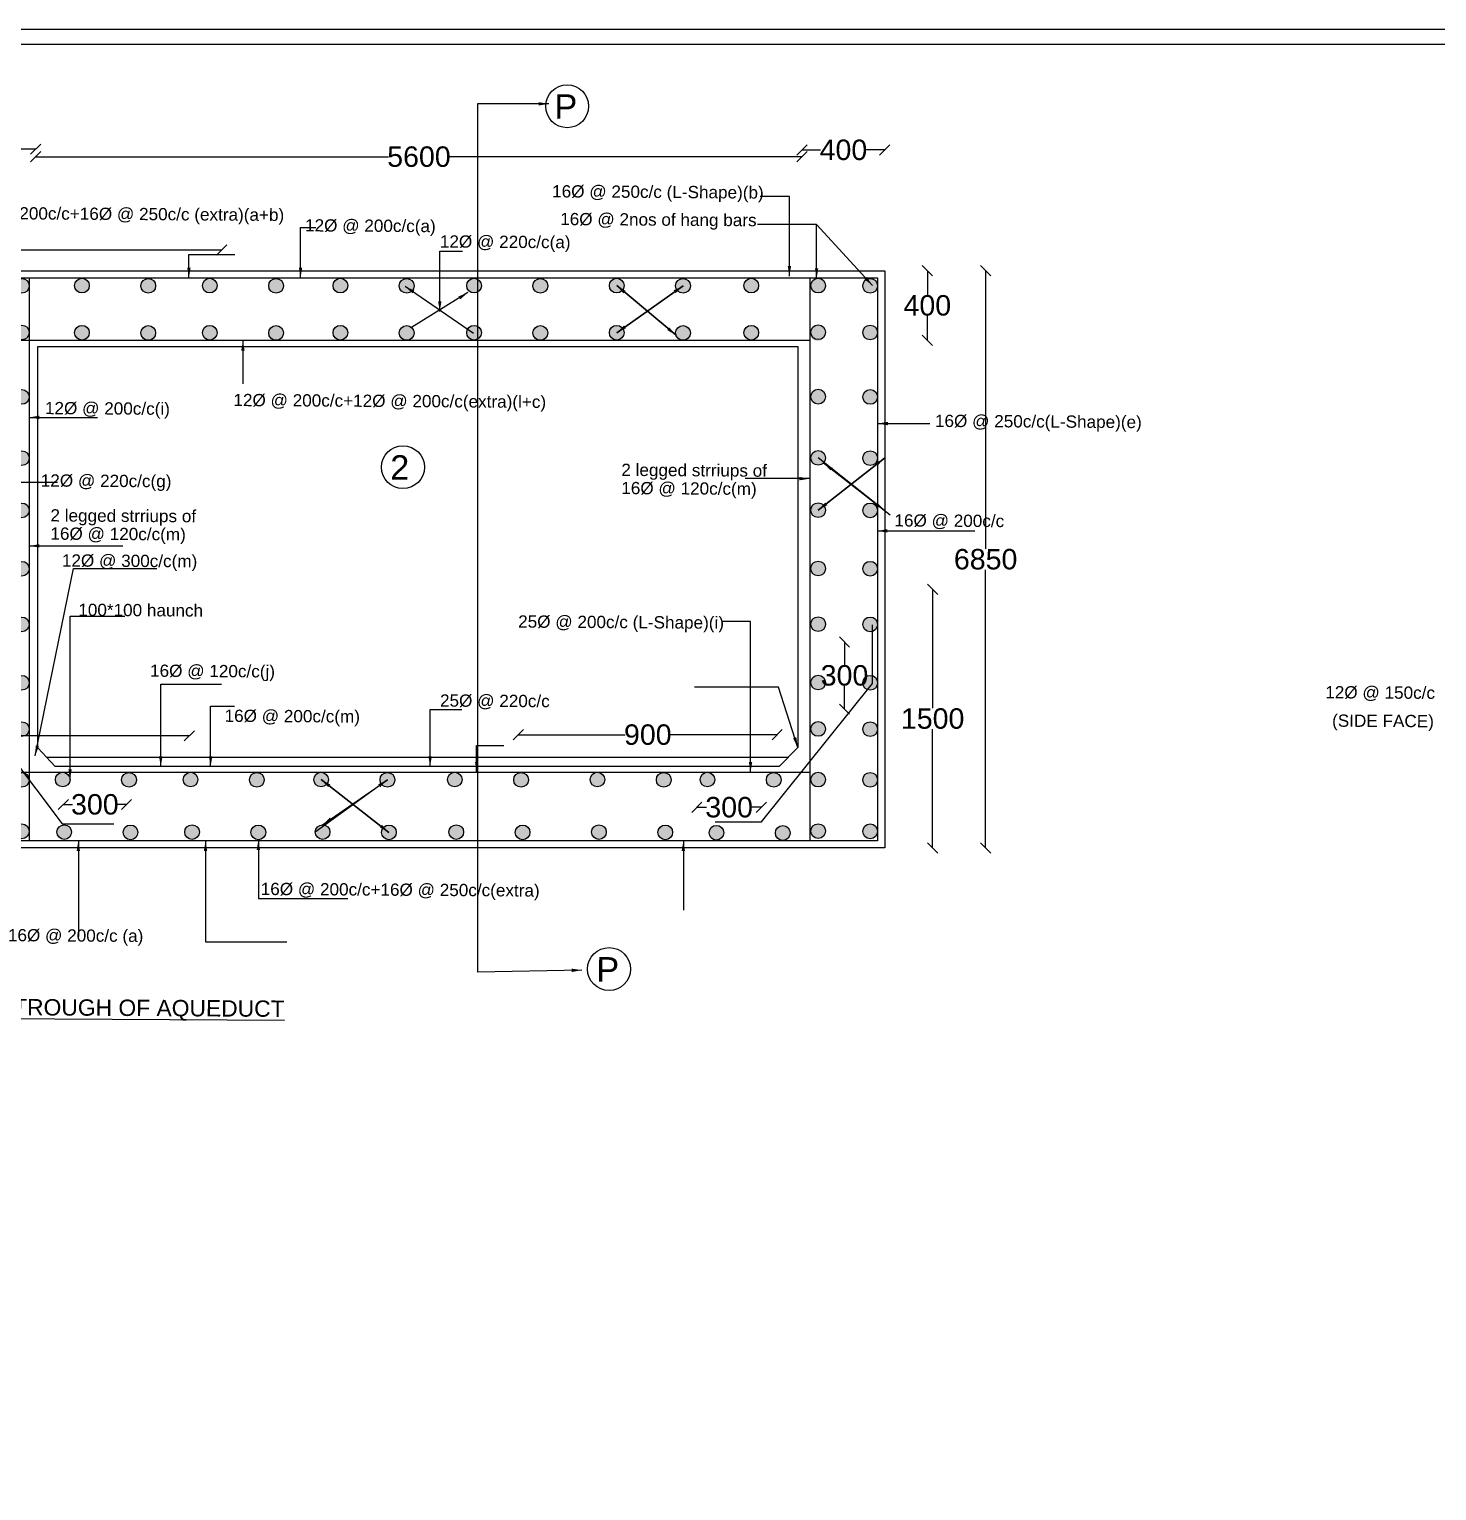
# Model space of a CAD drawing. Header units: millimetres. Extents: x 5124 to 3035737, y 2311 to 46090201.
# Drawn here: x 3010935 to 3021268, y 46079469 to 46090201 of the extents above; entities that cross this region are included whole.
import ezdxf

# ---------------------------------------------------------------- set-up
doc = ezdxf.new("R2010")
doc.units = ezdxf.units.MM
doc.header["$MEASUREMENT"] = 0
doc.layers.add('DIMENSION', color=7, linetype='Continuous')
doc.layers.add('DRAWING', color=7, linetype='Continuous')
doc.styles.get("Standard").update_dxf_attribs({"font": 'arial.ttf'})
doc.dimstyles.get("Standard").update_dxf_attribs({"dimtxt": 150, "dimasz": 75, "dimexe": 0.18, "dimexo": 0.0625, "dimgap": 0.09, "dimtad": 0, "dimtih": 1, "dimtoh": 1, "dimdec": 0, "dimzin": 0, "dimdsep": 46, "dimtxsty": 'Standard', "dimblk": 'OBLIQUE', "dimcen": 0.09, "dimse1": 1, "dimse2": 1, "dimadec": 0, "dimazin": 0, "dimtfac": 1, "dimtdec": 0, "dimtofl": 0, "dimtmove": 0, "dimatfit": 3, "dimfxl": 1, "dimtolj": 1, "dimtzin": 0, "dimarcsym": 0})

# ---------------------------------------------------------------- blocks, each defined once
blk = doc.blocks.new('_Oblique')
at = {"color": 0, "linetype": 'ByBlock', "lineweight": -2}
blk.add_line((-0.5, -0.5), (0.5, 0.5), dxfattribs=at)
blk = doc.blocks.new('*D24')
at = {"layer": 'Defpoints', "color": 0, "transparency": 16777216}
for p in [(3010332, 46089335), (3010983, 46089321), (3010983, 46089321)]:
    blk.add_point(p, dxfattribs=at)
at = {"layer": 'DIMENSION', "color": 0, "lineweight": -2, "transparency": 16777216}
for p, q in [((3010332, 46089321), (3010489, 46089321)), ((3010983, 46089321), (3010826, 46089321))]:
    blk.add_line(p, q, dxfattribs=at)
at = {"layer": 'DIMENSION', "color": 0, "lineweight": -2, "transparency": 16777216, "xscale": 75, "yscale": 75, "zscale": 75, "rotation": 180}
blk.add_blockref('_Oblique', (3010332, 46089321), dxfattribs=at)
at = {"layer": 'DIMENSION', "color": 0, "lineweight": -2, "transparency": 16777216, "xscale": 75, "yscale": 75, "zscale": 75}
blk.add_blockref('_Oblique', (3010983, 46089321), dxfattribs=at)
at = {"layer": 'DIMENSION', "color": 0, "transparency": 16777216, "insert": (3010658, 46089321), "char_height": 150, "attachment_point": 5}
blk.add_mtext('\\A1;400', dxfattribs=at)
blk = doc.blocks.new('*D25')
at = {"layer": 'Defpoints', "color": 0, "transparency": 16777216}
for p in [(3010983, 46089321), (3016608, 46089265), (3016608, 46089265)]:
    blk.add_point(p, dxfattribs=at)
at = {"layer": 'DIMENSION', "color": 0, "lineweight": -2, "transparency": 16777216}
for p, q in [((3010983, 46089265), (3013572, 46089265)), ((3016608, 46089265), (3014019, 46089265))]:
    blk.add_line(p, q, dxfattribs=at)
at = {"layer": 'DIMENSION', "color": 0, "lineweight": -2, "transparency": 16777216, "xscale": 75, "yscale": 75, "zscale": 75, "rotation": 180}
blk.add_blockref('_Oblique', (3010983, 46089265), dxfattribs=at)
at = {"layer": 'DIMENSION', "color": 0, "lineweight": -2, "transparency": 16777216, "xscale": 75, "yscale": 75, "zscale": 75}
blk.add_blockref('_Oblique', (3016608, 46089265), dxfattribs=at)
at = {"layer": 'DIMENSION', "color": 0, "transparency": 16777216, "insert": (3013796, 46089265), "char_height": 150, "attachment_point": 5}
blk.add_mtext('\\A1;5600', dxfattribs=at)
blk = doc.blocks.new('*D26')
at = {"layer": 'Defpoints', "color": 0, "transparency": 16777216}
for p in [(3017215, 46089315), (3016608, 46089265), (3017215, 46088428)]:
    blk.add_point(p, dxfattribs=at)
at = {"layer": 'DIMENSION', "color": 0, "lineweight": -2, "transparency": 16777216}
for p, q in [((3016608, 46089315), (3016743, 46089315)), ((3017215, 46089315), (3017080, 46089315))]:
    blk.add_line(p, q, dxfattribs=at)
at = {"layer": 'DIMENSION', "color": 0, "lineweight": -2, "transparency": 16777216, "xscale": 75, "yscale": 75, "zscale": 75, "rotation": 180}
blk.add_blockref('_Oblique', (3016608, 46089315), dxfattribs=at)
at = {"layer": 'DIMENSION', "color": 0, "lineweight": -2, "transparency": 16777216, "xscale": 75, "yscale": 75, "zscale": 75}
blk.add_blockref('_Oblique', (3017215, 46089315), dxfattribs=at)
at = {"layer": 'DIMENSION', "color": 0, "transparency": 16777216, "insert": (3016912, 46089315), "char_height": 150, "attachment_point": 5}
blk.add_mtext('\\A1;400', dxfattribs=at)
blk = doc.blocks.new('*D27')
at = {"layer": 'Defpoints', "color": 0, "transparency": 16777216}
for p in [(3017215, 46088428), (3017407, 46087917), (3017528, 46087917)]:
    blk.add_point(p, dxfattribs=at)
at = {"layer": 'DIMENSION', "color": 0, "lineweight": -2, "transparency": 16777216}
for p, q in [((3017528, 46088428), (3017528, 46088249)), ((3017528, 46087917), (3017528, 46088096))]:
    blk.add_line(p, q, dxfattribs=at)
at = {"layer": 'DIMENSION', "color": 0, "lineweight": -2, "transparency": 16777216, "xscale": 75, "yscale": 75, "zscale": 75}
for p, rotation in [((3017528, 46088428), 90), ((3017528, 46087917), 270)]:
    blk.add_blockref('_Oblique', p, dxfattribs=dict(at, rotation=rotation))
at = {"layer": 'DIMENSION', "color": 0, "transparency": 16777216, "insert": (3017528, 46088173), "char_height": 150, "attachment_point": 5}
blk.add_mtext('\\A1;400', dxfattribs=at)
blk = doc.blocks.new('*D28')
at = {"layer": 'Defpoints', "color": 0, "transparency": 16777216}
for p in [(3017215, 46088428), (3017215, 46084190), (3017956, 46084190)]:
    blk.add_point(p, dxfattribs=at)
at = {"layer": 'DIMENSION', "color": 0, "lineweight": -2, "transparency": 16777216}
for p, q in [((3017956, 46088428), (3017956, 46086386)), ((3017956, 46084190), (3017956, 46086232))]:
    blk.add_line(p, q, dxfattribs=at)
at = {"layer": 'DIMENSION', "color": 0, "lineweight": -2, "transparency": 16777216, "xscale": 75, "yscale": 75, "zscale": 75}
for p, rotation in [((3017956, 46088428), 90), ((3017956, 46084190), 270)]:
    blk.add_blockref('_Oblique', p, dxfattribs=dict(at, rotation=rotation))
at = {"layer": 'DIMENSION', "color": 0, "transparency": 16777216, "insert": (3017956, 46086309), "char_height": 150, "attachment_point": 5}
blk.add_mtext('\\A1;6850', dxfattribs=at)
blk = doc.blocks.new('*D29')
at = {"layer": 'Defpoints', "color": 0, "transparency": 16777216}
for p in [(3017399, 46086088), (3017396, 46084190), (3017567, 46084190)]:
    blk.add_point(p, dxfattribs=at)
at = {"layer": 'DIMENSION', "color": 0, "lineweight": -2, "transparency": 16777216}
for p, q in [((3017567, 46086088), (3017567, 46085216)), ((3017567, 46084190), (3017567, 46085062))]:
    blk.add_line(p, q, dxfattribs=at)
at = {"layer": 'DIMENSION', "color": 0, "lineweight": -2, "transparency": 16777216, "xscale": 75, "yscale": 75, "zscale": 75}
for p, rotation in [((3017567, 46086088), 90), ((3017567, 46084190), 270)]:
    blk.add_blockref('_Oblique', p, dxfattribs=dict(at, rotation=rotation))
at = {"layer": 'DIMENSION', "color": 0, "transparency": 16777216, "insert": (3017567, 46085139), "char_height": 150, "attachment_point": 5}
blk.add_mtext('\\A1;1500', dxfattribs=at)
blk = doc.blocks.new('*D30')
at = {"layer": 'Defpoints', "color": 0, "transparency": 16777216}
for p in [(3008732, 46088653), (3012348, 46088600), (3012348, 46088580)]:
    blk.add_point(p, dxfattribs=at)
at = {"layer": 'DIMENSION', "color": 0, "lineweight": -2, "transparency": 16777216}
for p, q in [((3008732, 46088580), (3010315, 46088580)), ((3012348, 46088580), (3010766, 46088580))]:
    blk.add_line(p, q, dxfattribs=at)
at = {"layer": 'DIMENSION', "color": 0, "lineweight": -2, "transparency": 16777216, "xscale": 75, "yscale": 75, "zscale": 75, "rotation": 180}
blk.add_blockref('_Oblique', (3008732, 46088580), dxfattribs=at)
at = {"layer": 'DIMENSION', "color": 0, "lineweight": -2, "transparency": 16777216, "xscale": 75, "yscale": 75, "zscale": 75}
blk.add_blockref('_Oblique', (3012348, 46088580), dxfattribs=at)
at = {"layer": 'DIMENSION', "color": 0, "transparency": 16777216, "insert": (3010540, 46088580), "char_height": 150, "attachment_point": 5}
blk.add_mtext('\\A1;2800', dxfattribs=at)
blk = doc.blocks.new('*D32')
at = {"layer": 'Defpoints', "color": 0, "transparency": 16777216}
for p in [(3016857, 46085702), (3016835, 46085209), (3016920, 46085209)]:
    blk.add_point(p, dxfattribs=at)
at = {"layer": 'DIMENSION', "color": 0, "lineweight": -2, "transparency": 16777216}
for p, q in [((3016920, 46085702), (3016920, 46085533)), ((3016920, 46085209), (3016920, 46085379))]:
    blk.add_line(p, q, dxfattribs=at)
at = {"layer": 'DIMENSION', "color": 0, "lineweight": -2, "transparency": 16777216, "xscale": 75, "yscale": 75, "zscale": 75}
for p, rotation in [((3016920, 46085702), 90), ((3016920, 46085209), 270)]:
    blk.add_blockref('_Oblique', p, dxfattribs=dict(at, rotation=rotation))
at = {"layer": 'DIMENSION', "color": 0, "transparency": 16777216, "insert": (3016920, 46085456), "char_height": 150, "attachment_point": 5}
blk.add_mtext('\\A1;300', dxfattribs=at)
blk = doc.blocks.new('*D33')
at = {"layer": 'Defpoints', "color": 0, "transparency": 16777216}
for p in [(3014526, 46085023), (3014526, 46085021), (3016426, 46085005)]:
    blk.add_point(p, dxfattribs=at)
at = {"layer": 'DIMENSION', "color": 0, "lineweight": -2, "transparency": 16777216}
for p, q in [((3014526, 46085021), (3015311, 46085021)), ((3016426, 46085021), (3015642, 46085021))]:
    blk.add_line(p, q, dxfattribs=at)
at = {"layer": 'DIMENSION', "color": 0, "lineweight": -2, "transparency": 16777216, "xscale": 75, "yscale": 75, "zscale": 75, "rotation": 180}
blk.add_blockref('_Oblique', (3014526, 46085021), dxfattribs=at)
at = {"layer": 'DIMENSION', "color": 0, "lineweight": -2, "transparency": 16777216, "xscale": 75, "yscale": 75, "zscale": 75}
blk.add_blockref('_Oblique', (3016426, 46085021), dxfattribs=at)
at = {"layer": 'DIMENSION', "color": 0, "transparency": 16777216, "insert": (3015476, 46085021), "char_height": 150, "attachment_point": 5}
blk.add_mtext('\\A1;900', dxfattribs=at)
blk = doc.blocks.new('*D34')
at = {"layer": 'Defpoints', "color": 0, "transparency": 16777216}
for p in [(3015836, 46084488), (3015836, 46084381), (3016310, 46084381)]:
    blk.add_point(p, dxfattribs=at)
at = {"layer": 'DIMENSION', "color": 0, "lineweight": -2, "transparency": 16777216}
for p, q in [((3015836, 46084488), (3015908, 46084488)), ((3016310, 46084488), (3016239, 46084488))]:
    blk.add_line(p, q, dxfattribs=at)
at = {"layer": 'DIMENSION', "color": 0, "lineweight": -2, "transparency": 16777216, "xscale": 75, "yscale": 75, "zscale": 75, "rotation": 180}
blk.add_blockref('_Oblique', (3015836, 46084488), dxfattribs=at)
at = {"layer": 'DIMENSION', "color": 0, "lineweight": -2, "transparency": 16777216, "xscale": 75, "yscale": 75, "zscale": 75}
blk.add_blockref('_Oblique', (3016310, 46084488), dxfattribs=at)
at = {"layer": 'DIMENSION', "color": 0, "transparency": 16777216, "insert": (3016073, 46084488), "char_height": 150, "attachment_point": 5}
blk.add_mtext('\\A1;300', dxfattribs=at)
blk = doc.blocks.new('*D35')
at = {"layer": 'Defpoints', "color": 0, "transparency": 16777216}
for p in [(3011186, 46084512), (3011649, 46084509), (3011649, 46084509)]:
    blk.add_point(p, dxfattribs=at)
at = {"layer": 'DIMENSION', "color": 0, "lineweight": -2, "transparency": 16777216}
for p, q in [((3011186, 46084509), (3011252, 46084509)), ((3011649, 46084509), (3011583, 46084509))]:
    blk.add_line(p, q, dxfattribs=at)
at = {"layer": 'DIMENSION', "color": 0, "lineweight": -2, "transparency": 16777216, "xscale": 75, "yscale": 75, "zscale": 75, "rotation": 180}
blk.add_blockref('_Oblique', (3011186, 46084509), dxfattribs=at)
at = {"layer": 'DIMENSION', "color": 0, "lineweight": -2, "transparency": 16777216, "xscale": 75, "yscale": 75, "zscale": 75}
blk.add_blockref('_Oblique', (3011649, 46084509), dxfattribs=at)
at = {"layer": 'DIMENSION', "color": 0, "transparency": 16777216, "insert": (3011417, 46084509), "char_height": 150, "attachment_point": 5}
blk.add_mtext('\\A1;300', dxfattribs=at)
blk = doc.blocks.new('*D40')
at = {"layer": 'Defpoints', "color": 0, "transparency": 16777216}
for p in [(3012111, 46085013), (3009023, 46084857), (3012111, 46084856)]:
    blk.add_point(p, dxfattribs=at)
at = {"layer": 'DIMENSION', "color": 0, "lineweight": -2, "transparency": 16777216}
for p, q in [((3009023, 46085013), (3010342, 46085013)), ((3012111, 46085013), (3010792, 46085013))]:
    blk.add_line(p, q, dxfattribs=at)
at = {"layer": 'DIMENSION', "color": 0, "lineweight": -2, "transparency": 16777216, "xscale": 75, "yscale": 75, "zscale": 75, "rotation": 180}
blk.add_blockref('_Oblique', (3009023, 46085013), dxfattribs=at)
at = {"layer": 'DIMENSION', "color": 0, "lineweight": -2, "transparency": 16777216, "xscale": 75, "yscale": 75, "zscale": 75}
blk.add_blockref('_Oblique', (3012111, 46085013), dxfattribs=at)
at = {"layer": 'DIMENSION', "color": 0, "transparency": 16777216, "insert": (3010567, 46085013), "char_height": 150, "attachment_point": 5}
blk.add_mtext('\\A1;2800', dxfattribs=at)

msp = doc.modelspace()

# ---------------------------------------------------------------- hatches: boundary and pattern name
at = {"layer": 'DRAWING'}
h = msp.add_hatch(color=256, dxfattribs=at)
h.paths.add_polyline_path([(3010340.4, 46088319, 1), (3010448.2, 46088319, 1)])
h.paths.add_polyline_path([(3010935.3, 46088317.2, 1), (3010826.9, 46088317.2, 1)])
h = msp.add_hatch(color=256, dxfattribs=at)
h.paths.add_polyline_path([(3011268.3, 46088319, 1), (3011376.2, 46088319, 1)])
h.paths.add_polyline_path([(3011863.3, 46088317.2, 1), (3011754.9, 46088317.2, 1)])
h = msp.add_hatch(color=256, dxfattribs=at)
h.paths.add_polyline_path([(3012206.8, 46088319, 1), (3012314.7, 46088319, 1)])
h.paths.add_polyline_path([(3012801.8, 46088317.2, 1), (3012693.4, 46088317.2, 1)])
h = msp.add_hatch(color=256, dxfattribs=at)
h.paths.add_polyline_path([(3013165.4, 46088319, 1), (3013273.3, 46088319, 1)])
h.paths.add_polyline_path([(3013760.3, 46088317.2, 1), (3013652, 46088317.2, 1)])
h = msp.add_hatch(color=256, dxfattribs=at)
h.paths.add_polyline_path([(3014146.5, 46088319, 1), (3014254.4, 46088319, 1)])
h.paths.add_polyline_path([(3014741.4, 46088317.2, 1), (3014633.1, 46088317.2, 1)])
h = msp.add_hatch(color=256, dxfattribs=at)
h.paths.add_polyline_path([(3015193.9, 46088319, 1), (3015301.8, 46088319, 1)])
h.paths.add_polyline_path([(3015788.8, 46088317.2, 1), (3015680.5, 46088317.2, 1)])
h = msp.add_hatch(color=256, dxfattribs=at)
h.paths.add_polyline_path([(3016181.4, 46088319, 1), (3016289.3, 46088319, 1)])
h.paths.add_polyline_path([(3016776.4, 46088317.2, 1), (3016668, 46088317.2, 1)])
h = msp.add_hatch(color=256, dxfattribs=at)
h.paths.add_polyline_path([(3016672.7, 46088319, 1), (3016780.6, 46088319, 1)])
h.paths.add_polyline_path([(3017054.2, 46088317.2, 1), (3017162.5, 46088317.2, 1)])
h = msp.add_hatch(color=256, dxfattribs=at)
h.paths.add_polyline_path([(3010340.4, 46087976.4, 1), (3010448.2, 46087976.4, 1)])
h.paths.add_polyline_path([(3010935.3, 46087974.6, 1), (3010826.9, 46087974.6, 1)])
h = msp.add_hatch(color=256, dxfattribs=at)
h.paths.add_polyline_path([(3011268.3, 46087973.2, 1), (3011376.2, 46087973.2, 1)])
h.paths.add_polyline_path([(3011863.3, 46087971.3, 1), (3011754.9, 46087971.3, 1)])
h = msp.add_hatch(color=256, dxfattribs=at)
h.paths.add_polyline_path([(3012206.8, 46087973.2, 1), (3012314.7, 46087973.2, 1)])
h.paths.add_polyline_path([(3012801.8, 46087971.3, 1), (3012693.4, 46087971.3, 1)])
h = msp.add_hatch(color=256, dxfattribs=at)
h.paths.add_polyline_path([(3013165.4, 46087973.2, 1), (3013273.3, 46087973.2, 1)])
h.paths.add_polyline_path([(3013760.3, 46087971.3, 1), (3013652, 46087971.3, 1)])
h = msp.add_hatch(color=256, dxfattribs=at)
h.paths.add_polyline_path([(3014146.5, 46087973.2, 1), (3014254.4, 46087973.2, 1)])
h.paths.add_polyline_path([(3014741.4, 46087971.3, 1), (3014633.1, 46087971.3, 1)])
h = msp.add_hatch(color=256, dxfattribs=at)
h.paths.add_polyline_path([(3015193.9, 46087973.2, 1), (3015301.8, 46087973.2, 1)])
h.paths.add_polyline_path([(3015788.8, 46087971.3, 1), (3015680.5, 46087971.3, 1)])
h = msp.add_hatch(color=256, dxfattribs=at)
h.paths.add_polyline_path([(3016181.4, 46087968.7, 1), (3016289.3, 46087968.7, 1)])
h.paths.add_polyline_path([(3016776.4, 46087966.8, 1), (3016668, 46087966.8, 1)])
h = msp.add_hatch(color=256, dxfattribs=at)
h.paths.add_polyline_path([(3016672.7, 46087976.4, 1), (3016780.6, 46087976.4, 1)])
h.paths.add_polyline_path([(3017054.2, 46087974.6, 1), (3017162.5, 46087974.6, 1)])
h = msp.add_hatch(color=256, dxfattribs=at)
h.paths.add_polyline_path([(3010340.4, 46087503.4, 1), (3010448.2, 46087503.4, 1)])
h.paths.add_polyline_path([(3010935.3, 46087501.5, 1), (3010826.9, 46087501.5, 1)])
h = msp.add_hatch(color=256, dxfattribs=at)
h.paths.add_polyline_path([(3016672.7, 46087503.4, 1), (3016780.6, 46087503.4, 1)])
h.paths.add_polyline_path([(3017054.2, 46087501.5, 1), (3017162.5, 46087501.5, 1)])
h = msp.add_hatch(color=256, dxfattribs=at)
h.paths.add_polyline_path([(3010340.4, 46087053.9, 1), (3010448.2, 46087053.9, 1)])
h.paths.add_polyline_path([(3010935.3, 46087052, 1), (3010826.9, 46087052, 1)])
h = msp.add_hatch(color=256, dxfattribs=at)
h.paths.add_polyline_path([(3016672.7, 46087053.9, 1), (3016780.6, 46087053.9, 1)])
h.paths.add_polyline_path([(3017054.2, 46087052, 1), (3017162.5, 46087052, 1)])
h = msp.add_hatch(color=256, dxfattribs=at)
h.paths.add_polyline_path([(3010340.4, 46086669.9, 1), (3010448.2, 46086669.9, 1)])
h.paths.add_polyline_path([(3010935.3, 46086668.1, 1), (3010826.9, 46086668.1, 1)])
h = msp.add_hatch(color=256, dxfattribs=at)
h.paths.add_polyline_path([(3016672.7, 46086669.9, 1), (3016780.6, 46086669.9, 1)])
h.paths.add_polyline_path([(3017054.2, 46086668.1, 1), (3017162.5, 46086668.1, 1)])
h = msp.add_hatch(color=256, dxfattribs=at)
h.paths.add_polyline_path([(3010340.4, 46086241.5, 1), (3010448.2, 46086241.5, 1)])
h.paths.add_polyline_path([(3010935.3, 46086239.6, 1), (3010826.9, 46086239.6, 1)])
h = msp.add_hatch(color=256, dxfattribs=at)
h.paths.add_polyline_path([(3016672.7, 46086241.5, 1), (3016780.6, 46086241.5, 1)])
h.paths.add_polyline_path([(3017054.2, 46086239.6, 1), (3017162.5, 46086239.6, 1)])
h = msp.add_hatch(color=256, dxfattribs=at)
h.paths.add_polyline_path([(3010340.4, 46085833, 1), (3010448.2, 46085833, 1)])
h.paths.add_polyline_path([(3010935.3, 46085831.2, 1), (3010826.9, 46085831.2, 1)])
h = msp.add_hatch(color=256, dxfattribs=at)
h.paths.add_polyline_path([(3016672.7, 46085833, 1), (3016780.6, 46085833, 1)])
h.paths.add_polyline_path([(3017054.2, 46085831.2, 1), (3017162.5, 46085831.2, 1)])
h = msp.add_hatch(color=256, dxfattribs=at)
h.paths.add_polyline_path([(3010340.4, 46085404.2, 1), (3010448.2, 46085404.2, 1)])
h.paths.add_polyline_path([(3010935.3, 46085402.4, 1), (3010826.9, 46085402.4, 1)])
h = msp.add_hatch(color=256, dxfattribs=at)
h.paths.add_polyline_path([(3016672.7, 46085404.2, 1), (3016780.6, 46085404.2, 1)])
h.paths.add_polyline_path([(3017054.2, 46085402.4, 1), (3017162.5, 46085402.4, 1)])
h = msp.add_hatch(color=256, dxfattribs=at)
h.paths.add_polyline_path([(3010340.4, 46085063.8, 1), (3010448.2, 46085063.8, 1)])
h.paths.add_polyline_path([(3010935.3, 46085061.9, 1), (3010826.9, 46085061.9, 1)])
h = msp.add_hatch(color=256, dxfattribs=at)
h.paths.add_polyline_path([(3016672.7, 46085063.8, 1), (3016780.6, 46085063.8, 1)])
h.paths.add_polyline_path([(3017054.2, 46085061.9, 1), (3017162.5, 46085061.9, 1)])
h = msp.add_hatch(color=256, dxfattribs=at)
h.paths.add_polyline_path([(3010340.4, 46084691.6, 1), (3010448.2, 46084691.6, 1)])
h.paths.add_polyline_path([(3010935.3, 46084689.7, 1), (3010826.9, 46084689.7, 1)])
h = msp.add_hatch(color=256, dxfattribs=at)
h.paths.add_polyline_path([(3011127, 46084691.8, 1), (3011234.9, 46084691.8, 1)])
h.paths.add_polyline_path([(3011721.9, 46084689.9, 1), (3011613.6, 46084689.9, 1)])
h = msp.add_hatch(color=256, dxfattribs=at)
h.paths.add_polyline_path([(3012065.5, 46084691.8, 1), (3012173.4, 46084691.8, 1)])
h.paths.add_polyline_path([(3012660.4, 46084689.9, 1), (3012552.1, 46084689.9, 1)])
h = msp.add_hatch(color=256, dxfattribs=at)
h.paths.add_polyline_path([(3013024.1, 46084691.8, 1), (3013131.9, 46084691.8, 1)])
h.paths.add_polyline_path([(3013619, 46084689.9, 1), (3013510.7, 46084689.9, 1)])
h = msp.add_hatch(color=256, dxfattribs=at)
h.paths.add_polyline_path([(3014005.2, 46084691.8, 1), (3014113.1, 46084691.8, 1)])
h.paths.add_polyline_path([(3014600.1, 46084689.9, 1), (3014491.8, 46084689.9, 1)])
h = msp.add_hatch(color=256, dxfattribs=at)
h.paths.add_polyline_path([(3015052.6, 46084691.8, 1), (3015160.5, 46084691.8, 1)])
h.paths.add_polyline_path([(3015647.5, 46084689.9, 1), (3015539.2, 46084689.9, 1)])
h = msp.add_hatch(color=256, dxfattribs=at)
h.paths.add_polyline_path([(3015859.8, 46084691.8, 1), (3015967.7, 46084691.8, 1)])
h.paths.add_polyline_path([(3016454.8, 46084689.9, 1), (3016346.4, 46084689.9, 1)])
h = msp.add_hatch(color=256, dxfattribs=at)
h.paths.add_polyline_path([(3016672.7, 46084691.6, 1), (3016780.6, 46084691.6, 1)])
h.paths.add_polyline_path([(3017054.2, 46084689.7, 1), (3017162.5, 46084689.7, 1)])
h = msp.add_hatch(color=256, dxfattribs=at)
h.paths.add_polyline_path([(3010340.4, 46084313.3, 1), (3010448.2, 46084313.3, 1)])
h.paths.add_polyline_path([(3010935.3, 46084311.5, 1), (3010826.9, 46084311.5, 1)])
h = msp.add_hatch(color=256, dxfattribs=at)
h.paths.add_polyline_path([(3011137.9, 46084305.8, 1), (3011245.8, 46084305.8, 1)])
h.paths.add_polyline_path([(3011732.9, 46084303.9, 1), (3011624.5, 46084303.9, 1)])
h = msp.add_hatch(color=256, dxfattribs=at)
h.paths.add_polyline_path([(3012076.4, 46084305.8, 1), (3012184.3, 46084305.8, 1)])
h.paths.add_polyline_path([(3012671.4, 46084303.9, 1), (3012563, 46084303.9, 1)])
h = msp.add_hatch(color=256, dxfattribs=at)
h.paths.add_polyline_path([(3013035, 46084305.8, 1), (3013142.9, 46084305.8, 1)])
h.paths.add_polyline_path([(3013630, 46084303.9, 1), (3013521.6, 46084303.9, 1)])
h = msp.add_hatch(color=256, dxfattribs=at)
h.paths.add_polyline_path([(3014016.1, 46084305.8, 1), (3014124, 46084305.8, 1)])
h.paths.add_polyline_path([(3014611.1, 46084303.9, 1), (3014502.7, 46084303.9, 1)])
h = msp.add_hatch(color=256, dxfattribs=at)
h.paths.add_polyline_path([(3015063.5, 46084305.8, 1), (3015171.4, 46084305.8, 1)])
h.paths.add_polyline_path([(3015658.5, 46084303.9, 1), (3015550.1, 46084303.9, 1)])
h = msp.add_hatch(color=256, dxfattribs=at)
h.paths.add_polyline_path([(3015926.2, 46084301.3, 1), (3016034.1, 46084301.3, 1)])
h.paths.add_polyline_path([(3016521.1, 46084299.5, 1), (3016412.8, 46084299.5, 1)])
h = msp.add_hatch(color=256, dxfattribs=at)
h.paths.add_polyline_path([(3016672.7, 46084313.3, 1), (3016780.6, 46084313.3, 1)])
h.paths.add_polyline_path([(3017054.2, 46084311.5, 1), (3017162.5, 46084311.5, 1)])

# ---------------------------------------------------------------- linework, layer by layer
at = {"layer": 'DIMENSION'}
for centre in [(3014884.1, 46089635.7), (3013678.8, 46086985.7), (3015191.5, 46083300.3)]:
    msp.add_circle(centre, 157.7, dxfattribs=at)
at = {"layer": 'DRAWING'}
for points in [[(2999121.6, 46090201.5), (3035736.8, 46090201.5), (3035736.8, 46066188.8), (2999121.6, 46066188.8)], [(2999232.4, 46090090.7), (3035626.1, 46090090.7), (3035626.1, 46066299.6), (2999232.4, 46066299.6)], [(3003946.8, 46088428.2), (3017215.4, 46088428.2), (3017215.4, 46084189.9), (3003946.8, 46084189.9)], [(3003999.8, 46088375.3), (3017162.5, 46088375.3), (3017162.5, 46084242.9), (3003999.8, 46084242.9)]]:
    msp.add_lwpolyline(points, close=True, dxfattribs=at)
for points in [[(3010935.3, 46088375.3), (3010935.3, 46084242.9)], [(3016664.4, 46088375.3), (3016664.4, 46084242.9)], [(3016664.4, 46088375.3), (3016664.4, 46084242.9)], [(3016664.4, 46088375.3), (3016664.4, 46084242.9)], [(3017162.5, 46088375.3), (3017162.5, 46084242.9)], [(3010332.1, 46087917.1), (3016664.4, 46087917.1)], [(3010997.2, 46084924.3), (3010997.2, 46087871.3), (3016577.4, 46087871.3), (3016577.4, 46084927.9)], [(3010997.2, 46084924.3), (3010997.2, 46087871.3), (3016577.4, 46087871.3), (3016577.4, 46084927.9)], [(3010392.8, 46085831.2), (3010392.8, 46085405.3), (3011176, 46084367), (3011556.8, 46084367)], [(3015970.1, 46084381.1), (3016310.4, 46084381.1), (3017124.8, 46085396.4), (3017124.8, 46085826.8)], [(3010997.2, 46084924.3), (3011125.1, 46084786.7)], [(3016577.4, 46084927.9), (3016439.5, 46084786.7)], [(3011061.2, 46084855.5), (3016508.5, 46084857.3)], [(3010332.1, 46084745.7), (3016664.4, 46084745.7)], [(3016439.5, 46084786.7), (3011125.1, 46084786.7)]]:
    msp.add_lwpolyline(points, dxfattribs=at)
for centre, radius in [((3010881.1, 46088317.2), 54.2), ((3011322.3, 46088319), 53.9), ((3011809.1, 46088317.2), 54.2), ((3012260.8, 46088319), 53.9), ((3012747.6, 46088317.2), 54.2), ((3013219.3, 46088319), 53.9), ((3013706.2, 46088317.2), 54.2), ((3014200.4, 46088319), 53.9), ((3014687.3, 46088317.2), 54.2), ((3015247.8, 46088319), 53.9), ((3015734.7, 46088317.2), 54.2), ((3016235.4, 46088319), 53.9), ((3016726.6, 46088319), 53.9), ((3016726.6, 46088319), 53.9), ((3017108.3, 46088317.2), 54.2), ((3010881.1, 46087974.6), 54.2), ((3011322.3, 46087973.2), 53.9), ((3011809.1, 46087971.3), 54.2), ((3012260.8, 46087973.2), 53.9), ((3012747.6, 46087971.3), 54.2), ((3013219.3, 46087973.2), 53.9), ((3013706.2, 46087971.3), 54.2), ((3014200.4, 46087973.2), 53.9), ((3014687.3, 46087971.3), 54.2), ((3015247.8, 46087973.2), 53.9), ((3015734.7, 46087971.3), 54.2), ((3016235.4, 46087973.2), 53.9), ((3016726.6, 46087976.4), 53.9), ((3016726.6, 46087976.4), 53.9), ((3017108.3, 46087974.6), 54.2), ((3010881.1, 46087501.5), 54.2), ((3016726.6, 46087503.4), 53.9), ((3016726.6, 46087503.4), 53.9), ((3017108.3, 46087501.5), 54.2), ((3010881.1, 46087052), 54.2), ((3016726.6, 46087053.9), 53.9), ((3016726.6, 46087053.9), 53.9), ((3017108.3, 46087052), 54.2), ((3010881.1, 46086668.1), 54.2), ((3016726.6, 46086669.9), 53.9), ((3016726.6, 46086669.9), 53.9), ((3017108.3, 46086668.1), 54.2), ((3010881.1, 46086239.6), 54.2), ((3016726.6, 46086241.5), 53.9), ((3016726.6, 46086241.5), 53.9), ((3017108.3, 46086239.6), 54.2), ((3010881.1, 46085831.2), 54.2), ((3016726.6, 46085833), 53.9), ((3016726.6, 46085833), 53.9), ((3017108.3, 46085831.2), 54.2), ((3010881.1, 46085402.4), 54.2), ((3016726.6, 46085404.2), 53.9), ((3016726.6, 46085404.2), 53.9), ((3017108.3, 46085402.4), 54.2), ((3010881.1, 46085061.9), 54.2), ((3016726.6, 46085063.8), 53.9), ((3016726.6, 46085063.8), 53.9), ((3017108.3, 46085061.9), 54.2), ((3010881.1, 46084689.7), 54.2), ((3011180.9, 46084691.8), 53.9), ((3011667.8, 46084689.9), 54.2), ((3012119.4, 46084691.8), 53.9), ((3012606.2, 46084689.9), 54.2), ((3013078, 46084691.8), 53.9), ((3013564.8, 46084689.9), 54.2), ((3014059.1, 46084691.8), 53.9), ((3014545.9, 46084689.9), 54.2), ((3015106.5, 46084691.8), 53.9), ((3015593.3, 46084689.9), 54.2), ((3015913.8, 46084691.8), 53.9), ((3016400.6, 46084689.9), 54.2), ((3016726.6, 46084691.6), 53.9), ((3016726.6, 46084691.6), 53.9), ((3017108.3, 46084689.7), 54.2), ((3010881.1, 46084311.5), 54.2), ((3011191.9, 46084305.8), 53.9), ((3011678.7, 46084303.9), 54.2), ((3012130.4, 46084305.8), 53.9), ((3012617.2, 46084303.9), 54.2), ((3013088.9, 46084305.8), 53.9), ((3013575.8, 46084303.9), 54.2), ((3014070.1, 46084305.8), 53.9), ((3014556.9, 46084303.9), 54.2), ((3015117.5, 46084305.8), 53.9), ((3015604.3, 46084303.9), 54.2), ((3015980.1, 46084301.3), 53.9), ((3016467, 46084299.5), 54.2), ((3016726.6, 46084313.3), 53.9), ((3016726.6, 46084313.3), 53.9), ((3017108.3, 46084311.5), 54.2)]:
    msp.add_circle(centre, radius, dxfattribs=at)

# ---------------------------------------------------------------- texts
at = {"layer": 'DIMENSION'}
for s, height, p in [('P', 180, (3014790, 46089543.8)), ('16Ø @ 250c/c (L-Shape)(b) ', 90, (3014773.6, 46088966.9)), ('12Ø @ 200c/c+16Ø @ 250c/c (extra)(a+b)  ', 90, (3010427.3, 46088807.6)), ('12Ø @ 200c/c(a)  ', 90, (3012959.8, 46088716.9)), ('16Ø @ 2nos of hang bars', 90, (3014832.9, 46088763.2)), ('12Ø @ 220c/c(a)  ', 90, (3013949.5, 46088598.7)), ('12Ø @ 200c/c+12Ø @ 200c/c(extra)(l+c)', 90, (3012433.9, 46087434.3)), ('12Ø @ 200c/c(i)', 90, (3011050.5, 46087375.2)), ('16Ø @ 250c/c(L-Shape)(e)', 90, (3017583.8, 46087281.2)), ('2', 180, (3013584.7, 46086893.8)), ('2 legged strriups of ', 90, (3015281.5, 46086921.5)), ('12Ø @ 220c/c(g)', 90, (3011019.9, 46086843.5)), ('16Ø @ 120c/c(m)', 90, (3015281.2, 46086787.9)), ('2 legged strriups of ', 90, (3011090.8, 46086587.1)), ('16Ø @ 200c/c ', 90, (3017286.5, 46086550.4)), ('16Ø @ 120c/c(m)', 90, (3011090.5, 46086453.5)), ('12Ø @ 300c/c(m)', 90, (3011174.8, 46086256.1)), ('100*100 haunch', 90, (3011295.4, 46085893.6)), ('25Ø @ 200c/c (L-Shape)(i)', 90, (3014524.1, 46085807.8)), ('16Ø @ 120c/c(j)', 90, (3011822.1, 46085446.7)), ('12Ø @ 150c/c ', 90, (3020448.9, 46085288.7)), ('25Ø @ 220c/c ', 90, (3013950.4, 46085227.6)), ('16Ø @ 200c/c(m)', 90, (3012369.1, 46085115.9)), ('(SIDE FACE)', 90, (3020499, 46085080.1)), ('16Ø @ 200c/c+16Ø @ 250c/c(extra)', 90, (3012634.4, 46083844.5)), (' 16Ø @ 200c/c (a)', 90, (3010743.7, 46083505.2)), ('P', 180, (3015097.4, 46083208.4)), ('%%UREINFORCEMENT DETAILS FOR TROUGH OF AQUEDUCT', 120, (3008162.7, 46082976.9))]:
    msp.add_text(s, height=height, rotation=359.65712, dxfattribs=at).set_placement(p)

# ---------------------------------------------------------------- dimensions: what is measured, and where the dimension line sits
for base, p1, p2, text, picture, middle in [((3010983.5, 46089321.5), (3010332.1, 46089335.1), (3010983.5, 46089321.5), '400', '*D24', (3010657.8, 46089321.5)), ((3017215.4, 46089314.8), (3016607.7, 46089264.5), (3017215.4, 46088428.2), '400', '*D26', (3016911.6, 46089314.8)), ((3016607.8, 46089264.5), (3010983.5, 46089321.5), (3016607.8, 46089264.5), '5600', '*D25', (3013795.6, 46089264.5)), ((3012348.5, 46088579.8), (3008732.4, 46088653.4), (3012348.5, 46088599.9), '2800', '*D30', (3010540.4, 46088579.8)), ((3012111.2, 46085012.5), (3009022.8, 46084856.9), (3012111.2, 46084855.8), '2800', '*D40', (3010567, 46085012.5)), ((3014526.3, 46085021), (3016426.5, 46085004.6), (3014526.3, 46085023.2), '900', '*D33', (3015476.4, 46085021)), ((3011648.6, 46084508.8), (3011186, 46084511.6), (3011648.6, 46084508.8), '300', '*D35', (3011417.3, 46084508.8)), ((3015835.7, 46084487.6), (3016310.4, 46084381.1), (3015835.7, 46084381.1), '300', '*D34', (3016073, 46084487.6))]:
    dim = msp.add_linear_dim(base=base, p1=p1, p2=p2, text=text, dimstyle='Standard', dxfattribs=at)
    dim.commit()
    dim.dimension.update_dxf_attribs({"geometry": picture, "text_midpoint": middle})
for base, p1, p2, text, picture, middle in [((3017528.3, 46087917.1), (3017215.4, 46088428.2), (3017407.2, 46087917.1), '400', '*D27', (3017528.3, 46088172.7)), ((3017956.2, 46084189.9), (3017215.4, 46088428.2), (3017215.4, 46084189.9), '6850', '*D28', (3017956.2, 46086309.1)), ((3017566.6, 46084189.9), (3017399.2, 46086088.2), (3017395.7, 46084189.9), '1500', '*D29', (3017566.6, 46085139.1)), ((3016919.8, 46085209.4), (3016856.5, 46085702.4), (3016835.4, 46085209.4), '300', '*D32', (3016919.8, 46085455.9))]:
    dim = msp.add_linear_dim(base=base, p1=p1, p2=p2, angle=90, text=text, dimstyle='Standard', dxfattribs=at)
    dim.commit()
    dim.dimension.update_dxf_attribs({"geometry": picture, "text_midpoint": middle})

# ---------------------------------------------------------------- leaders
for points in [[(3014749, 46089653.8), (3014225.3, 46089653.8), (3014225.3, 46083277)], [(3016515.5, 46088387.5), (3016515.5, 46088974.4), (3016300.3, 46088974.4)], [(3012926.6, 46088375.3), (3012926.6, 46088745.4), (3013038.7, 46088745.4)], [(3016715.3, 46088371.2), (3016715.3, 46088766.7), (3016281.2, 46088766.7)], [(3017125.2, 46088319.2), (3016715.3, 46088766.7)], [(3013949, 46088129.1), (3013949, 46088572.9), (3014114.6, 46088572.9)], [(3013694.3, 46088313.8), (3014197.2, 46087970.5)], [(3014156.1, 46088267.7), (3013740.5, 46088011.5)], [(3017163, 46087305.9), (3017547.2, 46087305.9)], [(3010607.5, 46086875.5), (3011142.9, 46086875.5)], [(3017159.7, 46086517.8), (3017876, 46086517.8)], [(3013078, 46084691.8), (3013575.8, 46084303.9)], [(3013575.8, 46084303.9), (3013078, 46084691.8)], [(3013564.8, 46084689.9), (3013035, 46084305.8)], [(3013088.9, 46084359.7), (3013564.8, 46084689.9)], [(3014992.7, 46083292.4), (3014225.3, 46083277)]]:
    msp.add_leader(points, dimstyle='Standard', override={"dimgap": 0.09, "dimtad": 0}, dxfattribs=at)
at = {"layer": 'DRAWING'}
for points in [[(3012107.3, 46088375.3), (3012107.3, 46088546.5), (3012444.1, 46088546.5)], [(3015247.8, 46088319), (3015683.2, 46087954.4)], [(3015683.2, 46087954.4), (3015247.8, 46088319)], [(3015734.7, 46088317.2), (3015247.8, 46087973.2)], [(3015247.8, 46087973.2), (3015734.7, 46088317.2)], [(3012503.9, 46087917.1), (3012503.9, 46087598.6)], [(3010935.3, 46087351.3), (3011436.4, 46087351.3)], [(3017213.4, 46086668.1), (3016726.6, 46087053.9)], [(3017213.4, 46087052), (3016726.6, 46086669.9)], [(3016726.6, 46086669.9), (3017213.4, 46087052)], [(3016766.1, 46087017.1), (3017256.2, 46086634.7)], [(3016664.4, 46086901.4), (3016190.1, 46086901.4)], [(3010935.3, 46086407.5), (3011622.4, 46086407.5)], [(3010979.3, 46084865.8), (3011260.1, 46086240.7), (3011872.9, 46086240.7)], [(3011234.9, 46084691.8), (3011234.9, 46085891.7), (3011636.8, 46085891.7)], [(3016230, 46084745.7), (3016230, 46085852.4), (3016020.3, 46085852.4)], [(3011900.9, 46084786.7), (3011900.9, 46085391.9), (3012345.6, 46085391.9)], [(3016577.4, 46084927.9), (3016435, 46085369.3), (3015818.5, 46085369.3)], [(3012266.9, 46084786.7), (3012266.9, 46085230), (3012442.9, 46085230)], [(3013878.2, 46084786.7), (3013878.2, 46085206.5), (3014110.2, 46085206.5)], [(3014219.7, 46084745.7), (3014219.7, 46084942.7), (3014419.5, 46084942.7)], [(3011295.7, 46084242.9), (3011295.7, 46083538.4)], [(3012229.5, 46084242.9), (3012229.5, 46083501.5), (3012825.7, 46083501.5)], [(3012617.2, 46084249.8), (3012617.2, 46083817.7), (3013274.1, 46083817.7)], [(3015737.1, 46084242.9), (3015737.1, 46083731.9)]]:
    msp.add_leader(points, dimstyle='Standard', override={"dimgap": 0.09, "dimtad": 0}, dxfattribs=at)

doc.saveas('drawing.dxf')
